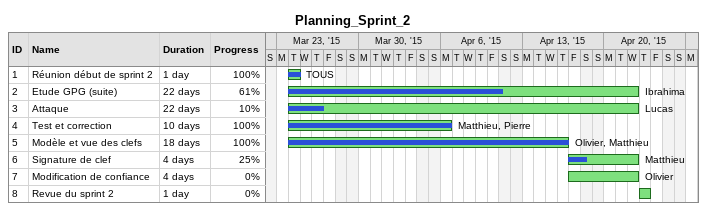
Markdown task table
Planning_Sprint_2

| ID | Task | Duration | Start | Finish | Resources | % complete |
|---|---|---|---|---|---|---|
| 1 | Réunion début de sprint 2 | 1d | 2015-03-24 | 2015-03-24 | TOUS | 100 |
| 2 | Etude GPG (suite) | 22d | 2015-03-24 | 2015-04-22 | Ibrahima | 61 |
| 3 | Attaque | 22d | 2015-03-24 | 2015-04-22 | Lucas | 10 |
| 4 | Test et correction | 10d | 2015-03-24 | 2015-04-06 | Matthieu, Pierre | 100 |
| 5 | Modèle et vue des clefs | 18d | 2015-03-24 | 2015-04-16 | Olivier, Matthieu | 100 |
| 6 | Signature de clef | 4d | 2015-04-17 | 2015-04-22 | Matthieu | 25 |
| 7 | Modification de confiance | 4d | 2015-04-17 | 2015-04-22 | Olivier | 0 |
| 8 | Revue du sprint 2 | 1d | 2015-04-23 | 2015-04-23 |  | 0 |
